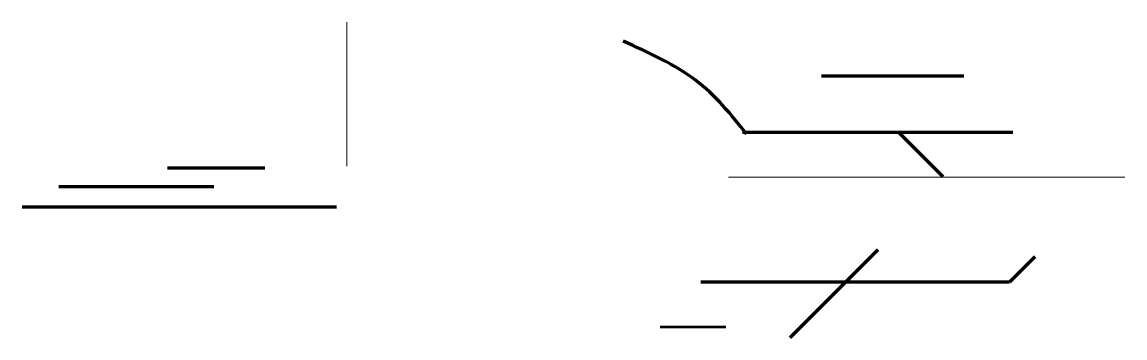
# Model space of a CAD drawing. Header units: inches. Extents: x -28.5 to -17.8, y -16.2 to -13.1.
import ezdxf

# ---------------------------------------------------------------- set-up
doc = ezdxf.new("R2010")
doc.units = ezdxf.units.IN
doc.header["$MEASUREMENT"] = 0

msp = doc.modelspace()

# ---------------------------------------------------------------- linework, layer by layer
at = {"lineweight": 18}
for points in [[(-25.361, -13.107), (-25.361, -13.107), (-25.361, -14.511), (-25.361, -14.511)], [(-17.785, -14.62), (-17.785, -14.62), (-21.644, -14.62), (-21.644, -14.62)]]:
    msp.add_open_spline(points, degree=3, dxfattribs=at)
at = {"lineweight": 211}
msp.add_open_spline([(-21.47, -14.197), (-21.619, -14.01), (-21.767, -13.823), (-21.967, -13.673), (-21.967, -13.673), (-22.167, -13.522), (-22.419, -13.407), (-22.671, -13.293)], degree=3, knots=[0, 0, 0, 0, 0.333333, 0.333333, 0.333333, 0.333333, 1, 1, 1, 1], dxfattribs=at)
at = {"lineweight": 70}
for points in [[(-19.353, -13.636), (-19.353, -13.636), (-20.738, -13.636), (-20.738, -13.636)], [(-19.988, -14.183), (-19.988, -14.183), (-19.558, -14.613), (-19.558, -14.613)], [(-20.19, -15.328), (-20.19, -15.328), (-21.049, -16.186), (-21.049, -16.186)], [(-18.663, -15.396), (-18.663, -15.396), (-18.91, -15.644), (-18.91, -15.644)], [(-18.91, -15.644), (-18.91, -15.644), (-21.913, -15.644), (-21.913, -15.644)]]:
    msp.add_open_spline(points, degree=3, dxfattribs=at)
at = {"lineweight": 211}
for points in [[(-18.876, -14.183), (-18.876, -14.183), (-21.51, -14.183), (-21.51, -14.183)], [(-25.462, -14.912), (-25.462, -14.912), (-28.523, -14.912), (-28.523, -14.912)]]:
    msp.add_open_spline(points, degree=3, dxfattribs=at)
at = {"lineweight": 140}
for points in [[(-27.108, -14.527), (-27.108, -14.527), (-26.16, -14.527), (-26.16, -14.527)], [(-26.655, -14.714), (-26.655, -14.714), (-28.165, -14.714), (-28.165, -14.714)]]:
    msp.add_open_spline(points, degree=3, dxfattribs=at)
at = {"lineweight": 53}
msp.add_open_spline([(-21.67, -16.081), (-21.67, -16.081), (-22.311, -16.081), (-22.311, -16.081)], degree=3, dxfattribs=at)

doc.saveas('drawing.dxf')
